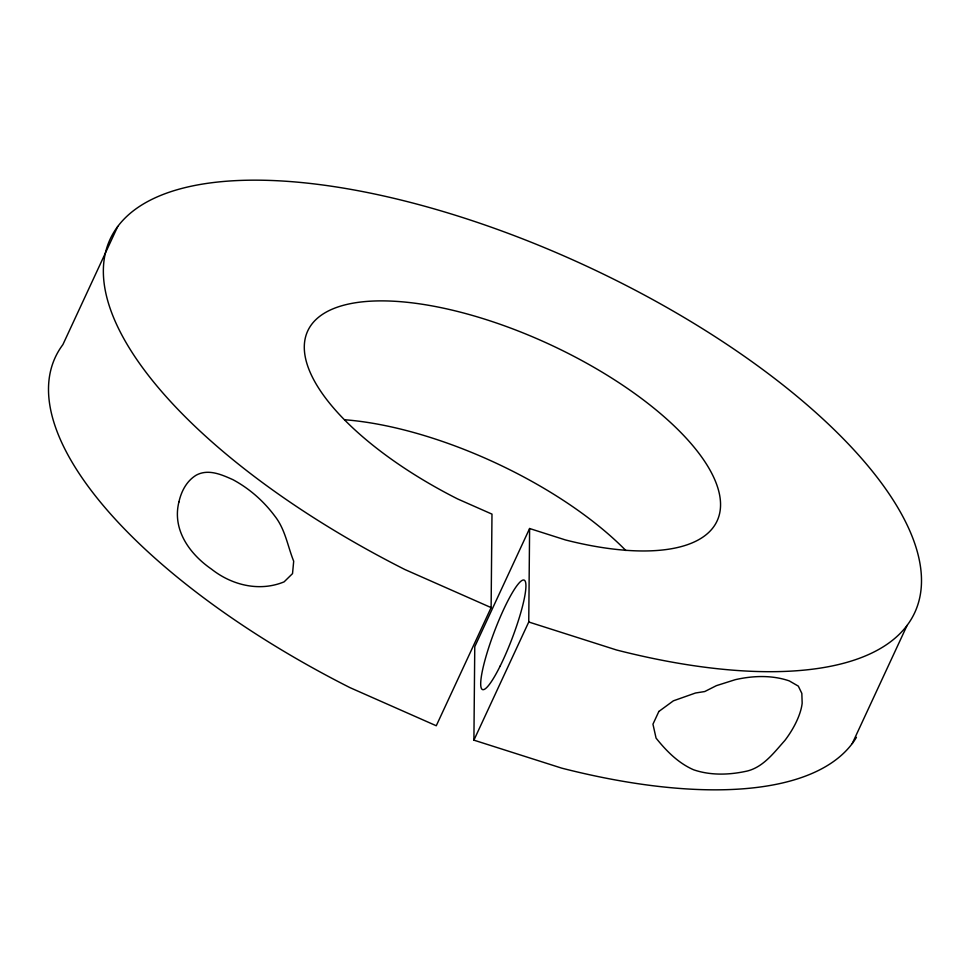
<?xml version="1.0" encoding="UTF-8"?>
<svg xmlns="http://www.w3.org/2000/svg" width="970" height="970" viewBox="0 0 970 970"><rect width="100%" height="100%" fill="white"/><g stroke="black" fill="none" stroke-linecap="round" stroke-linejoin="round"><path stroke-width="1.45" d="M856.425 737.333A443.532 176.152 24.9 0 1 561.763 768.155L473.906 740.159L474.766 646.675L529.608 528.517L565.437 539.938A225.67 89.628 24.9 0 0 683.426 435.19A225.67 89.628 24.9 0 0 342.434 305.574A225.67 89.628 24.9 0 0 457.695 498.98L491.984 514.124L491.123 607.608L436.27 725.754L350.012 687.657A443.532 176.152 24.9 0 1 62.892 344.617L117.734 226.471M473.906 740.159L528.747 622L529.608 528.517M852.266 743.529L907.108 625.383M528.747 622L616.605 650.009A443.532 176.152 24.9 0 0 848.52 444.139A443.532 176.152 24.9 0 0 178.322 189.392A443.532 176.152 24.9 0 0 404.854 569.511L491.123 607.608M344.702 419.755A225.67 89.628 24.9 0 1 625.88 550.548M178.904 502.024C171.993 529.705 189.671 554.064 211.424 569.075C232.012 585.346 259.596 591.979 284.113 581.854L292.528 573.609L293.692 561.218C287.569 545.964 285.265 529.208 274.656 515.882C263.513 500.969 249.363 488.541 232.958 479.689C221.657 474.645 208.404 468.643 196.316 475.106C186.64 480.926 181.305 491.281 178.904 502.024M658.86 711.459L652.955 724.178L656.072 738.121C666.378 750.998 678.212 763.014 693.477 769.731A153.781 94.987 -45.2 0 0 747.506 770.968C763.62 766.833 774.254 752.308 784.851 740.486A47.591 20.03 -53.5 0 0 802.166 703.189L801.838 693.392L798.322 686.129L789.313 680.916A153.781 94.987 -45.2 0 0 735.272 679.679L716.357 685.669L704.753 691.537L695.551 692.992L673.386 700.825L658.86 711.459M500.144 666.099A58.552 9.518 -69.2 0 0 524.309 580.193A58.552 9.518 -69.2 0 0 485.509 658.206A58.552 9.518 -69.2 0 0 500.144 666.099"/></g></svg>
